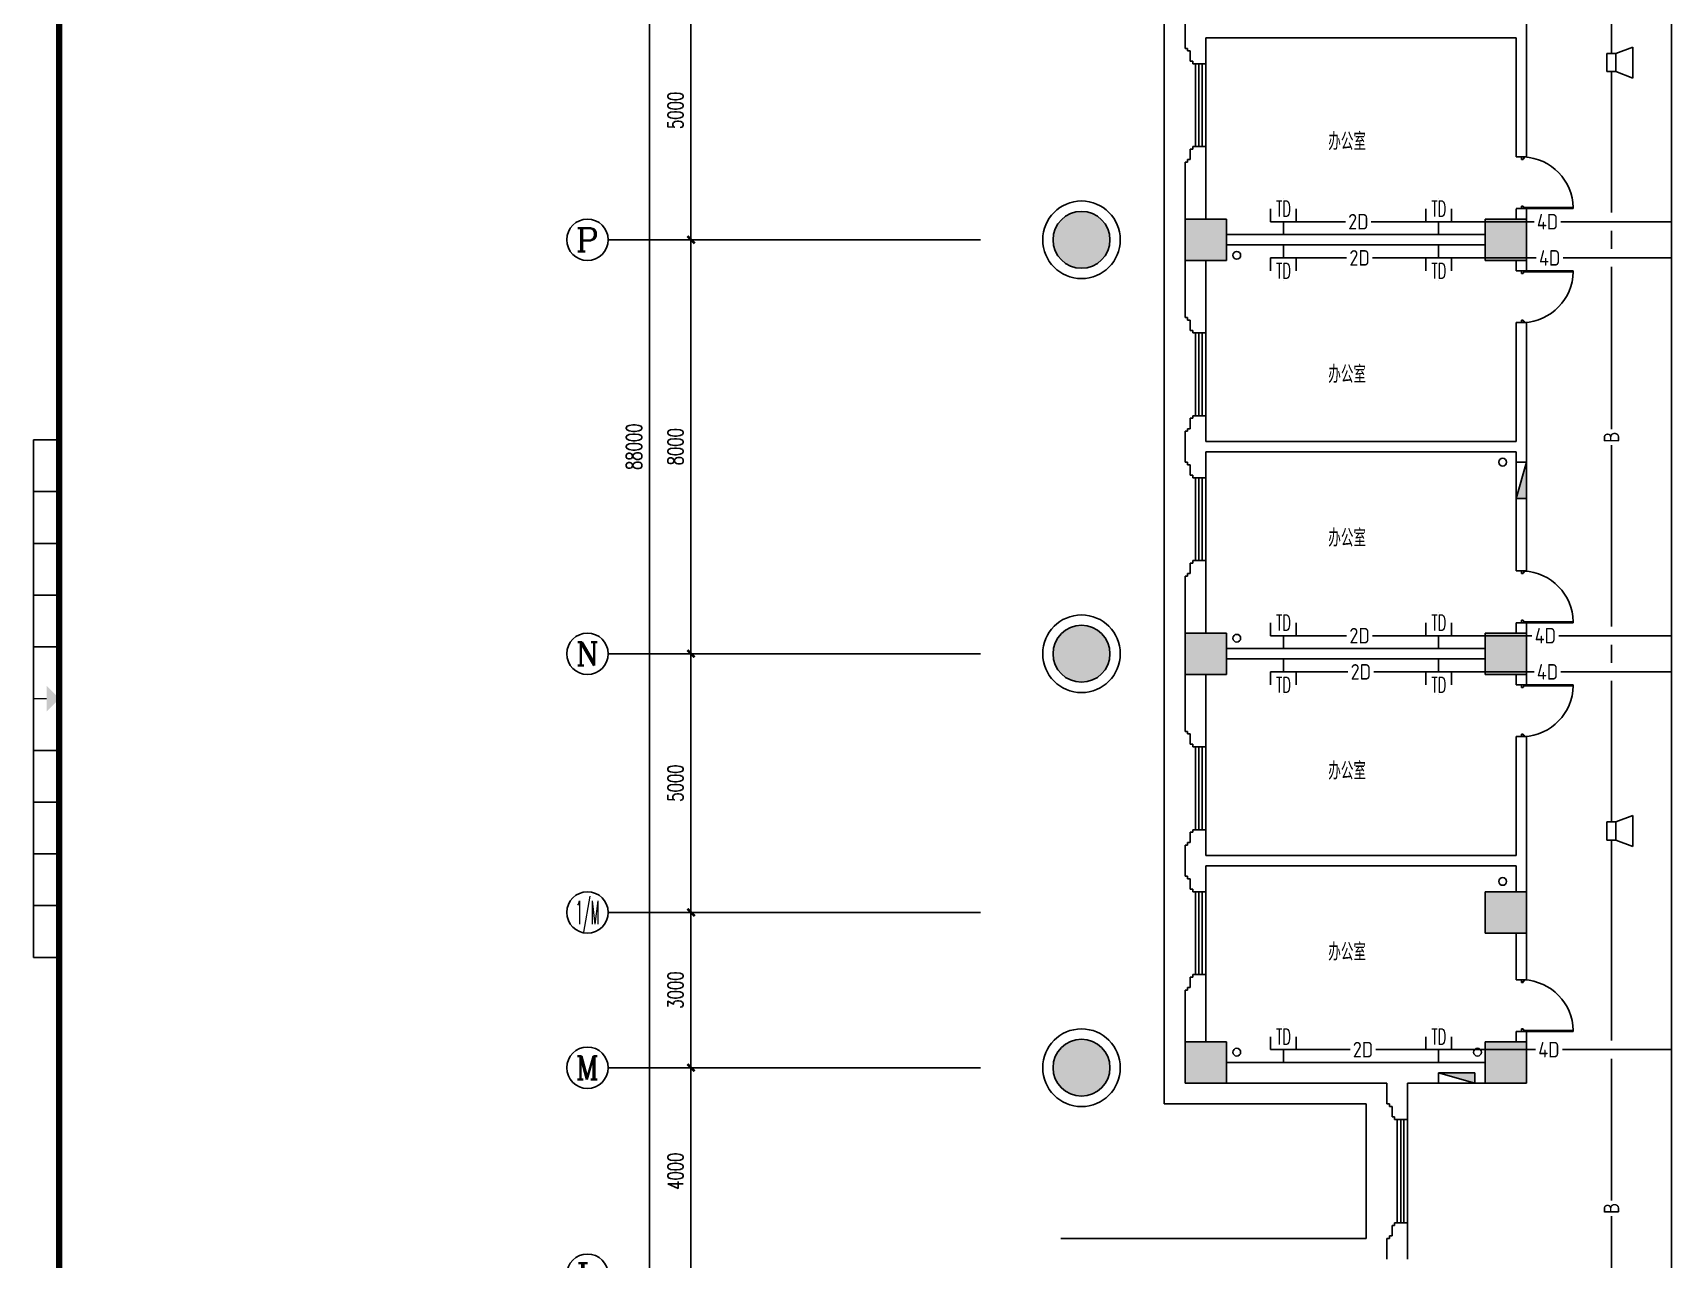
# Model space of a CAD drawing. Extents: x 190999 to 834799, y -200814 to 215286.
# Drawn here: x 751189 to 782899, y 85604 to 109304 of the extents above; entities that cross this region are included whole.
import ezdxf
from ezdxf.enums import TextEntityAlignment as Align

# ---------------------------------------------------------------- set-up
doc = ezdxf.new("R2010")
doc.units = 0
doc.header["$LTSCALE"] = 1000
doc.header["$MEASUREMENT"] = 0
for name, color, linetype in [('00-EQUIP', 3, 'Continuous'), ('00-SIG_TEXT', 7, 'Continuous'), ('00-WIRE-4', 6, 'Continuous'), ('A-墙线', 2, 'Continuous'), ('A-外包装修', 250, 'Continuous'), ('A-外窗', 145, 'Continuous'), ('A-门', 167, 'Continuous'), ('AXIS', 3, 'Continuous'), ('AXIS_TEXT', 7, 'Continuous'), ('COLUMN', 2, 'Continuous'), ('EQUIP_消火栓', 6, 'Continuous'), ('PUB_HATCH', 250, 'Continuous'), ('图框', 189, 'Continuous'), ('房间名称', 7, 'Continuous'), ('桥架', 1, 'Continuous'), ('雨水管', 3, 'Continuous')]:
    doc.layers.add(name, color=color, linetype=linetype)
doc.styles.add('-GBCBIGGBENOR', font='GBENOR.shx', dxfattribs={"bigfont": 'GBCBIG.shx'})
doc.styles.add('_COMPLEX', font='COMPLEX.shx', dxfattribs={"width": 0.5})
doc.styles.add('_TCH_AXIS', font='COMPLEX', dxfattribs={"bigfont": 'GBCBIG'})
doc.styles.add('_TCH_DIM', font='SIMPLEX', dxfattribs={"bigfont": 'GBCBIG'})
doc.styles.add('COMPLEX', font='COMPLEX')
doc.styles.add('DIM_FONT', font='SIMPLEX', dxfattribs={"width": 0.7, "bigfont": 'GBCBIG'})
doc.styles.get("Standard").update_dxf_attribs({"font": 'simhei.ttf'})
doc.dimstyles.new('DIMN', dxfattribs={"dimtxt": 300, "dimasz": 100, "dimexe": 250, "dimexo": 300, "dimgap": 150, "dimtad": 1, "dimdec": 0, "dimzin": 0, "dimdsep": 46, "dimtxsty": 'DIM_FONT', "dimblk": 'ARCHTICK', "dimcen": 0.09, "dimclrt": 7, "dimazin": 2, "dimtfac": 1, "dimtdec": 0, "dimtix": 1, "dimtmove": 2, "dimatfit": 3, "dimfxl": 0, "dimtolj": 1, "dimtzin": 0, "dimarcsym": 0})

# ---------------------------------------------------------------- blocks, each defined once
blk = doc.blocks.new('TJAD_TK_A0')
at = {"layer": '图框'}
for p, q in [((1517.5, -436.65), (1517.5, -431.65)), ((1527.5, -436.65), (1527.5, -431.65)), ((1537.5, -436.65), (1537.5, -431.65)), ((1547.5, -436.65), (1547.5, -431.65)), ((1557.5, -436.65), (1557.5, -431.65)), ((1577.5, -436.65), (1577.5, -431.65)), ((1587.5, -436.65), (1587.5, -431.65)), ((1597.5, -436.65), (1597.5, -431.65)), ((1607.5, -436.65), (1607.5, -431.65)), ((1617.5, -436.65), (1617.5, -431.65)), ((1517.5, -436.65), (1617.5, -436.65))]:
    blk.add_line(p, q, dxfattribs=at)
at = {"layer": '图框', "const_width": 1.2}
blk.add_lwpolyline([(2152, -431.7), (2152, 389.3), (998, 389.3), (998, -431.7)], close=True, dxfattribs=at)
at = {"layer": '图框', "const_width": 0.3}
blk.add_lwpolyline([(1567.5, -434.15), (1567.5, -436.65)], dxfattribs=at)
at = {"layer": '图框'}
blk.add_solid([(1570, -434.15), (1565, -434.15), (1567.5, -431.65)], dxfattribs=at)
blk = doc.blocks.new('$TwtSys$00000434')
for p, q in [((-0.5, 0.5), (-0.5, -0.5)), ((-0.5, -0.5), (0.5, 0.5)), ((0.5, 0.5), (-0.5, 0.5)), ((0.5, -0.5), (0.5, 0.5)), ((-0.5, -0.5), (0.5, -0.5))]:
    blk.add_line(p, q)
blk.add_solid([(0.5, -0.5), (0.5, 0.5), (-0.5, -0.5)])
blk = doc.blocks.new('m1000')
at = {"layer": 'A-墙线'}
for p, q in [((0, 0), (0, 200)), ((1000, 0), (1000, 200))]:
    blk.add_line(p, q, dxfattribs=at)
at = {"layer": 'A-门'}
for p, q in [((0, 1100), (0, 100)), ((0, 1100), (20, 1100)), ((20, 1100), (20, 150)), ((0, 150), (30, 150)), ((0, 100), (50, 100)), ((30, 150), (30, 130)), ((30, 130), (50, 130)), ((50, 130), (50, 100)), ((950, 130), (950, 100)), ((970, 130), (950, 130)), ((1000, 100), (950, 100)), ((970, 150), (970, 130)), ((1000, 150), (970, 150)), ((1000, 150), (1000, 100))]:
    blk.add_line(p, q, dxfattribs=at)
blk.add_arc((0, 100), 1000, 2.866, 88.854, dxfattribs=at)
blk = doc.blocks.new('_ArchTick')
at = {"const_width": 0.5}
blk.add_lwpolyline([(-0.7, -0.7), (0.7, 0.7)], dxfattribs=at)
blk = doc.blocks.new('*D587')
at = {"layer": 'AXIS', "color": 0, "lineweight": -2}
for p, q in [((764699, 89304), (763654, 89304)), ((763904, 85304), (763904, 89304)), ((764699, 85304), (763654, 85304))]:
    blk.add_line(p, q, dxfattribs=at)
at = {"layer": 'Defpoints', "color": 0}
for p in [(763904, 89304), (764999, 89304), (764999, 85304)]:
    blk.add_point(p, dxfattribs=at)
at = {"layer": 'AXIS', "color": 0, "lineweight": -2, "xscale": 100, "yscale": 100, "zscale": 100}
for p, rotation in [((763904, 89304), 90), ((763904, 85304), 270)]:
    blk.add_blockref('_ArchTick', p, dxfattribs=dict(at, rotation=rotation))
at = {"layer": 'AXIS', "color": 7, "insert": (763604, 87304), "char_height": 300, "attachment_point": 5, "rotation": 90, "style": 'DIM_FONT'}
blk.add_mtext('\\A1;4000', dxfattribs=at)
blk = doc.blocks.new('*D588')
at = {"layer": 'AXIS', "color": 0, "lineweight": -2}
for p, q in [((764699, 92304), (763654, 92304)), ((763904, 89304), (763904, 92304)), ((764699, 89304), (763654, 89304))]:
    blk.add_line(p, q, dxfattribs=at)
at = {"layer": 'Defpoints', "color": 0}
for p in [(763904, 92304), (764999, 92304), (764999, 89304)]:
    blk.add_point(p, dxfattribs=at)
at = {"layer": 'AXIS', "color": 0, "lineweight": -2, "xscale": 100, "yscale": 100, "zscale": 100}
for p, rotation in [((763904, 92304), 90), ((763904, 89304), 270)]:
    blk.add_blockref('_ArchTick', p, dxfattribs=dict(at, rotation=rotation))
at = {"layer": 'AXIS', "color": 7, "insert": (763604, 90804), "char_height": 300, "attachment_point": 5, "rotation": 90, "style": 'DIM_FONT'}
blk.add_mtext('\\A1;3000', dxfattribs=at)
blk = doc.blocks.new('*D589')
at = {"layer": 'AXIS', "color": 0, "lineweight": -2}
for p, q in [((764699, 97304), (763654, 97304)), ((763904, 92304), (763904, 97304)), ((764699, 92304), (763654, 92304))]:
    blk.add_line(p, q, dxfattribs=at)
at = {"layer": 'Defpoints', "color": 0}
for p in [(763904, 97304), (764999, 97304), (764999, 92304)]:
    blk.add_point(p, dxfattribs=at)
at = {"layer": 'AXIS', "color": 0, "lineweight": -2, "xscale": 100, "yscale": 100, "zscale": 100}
for p, rotation in [((763904, 97304), 90), ((763904, 92304), 270)]:
    blk.add_blockref('_ArchTick', p, dxfattribs=dict(at, rotation=rotation))
at = {"layer": 'AXIS', "color": 7, "insert": (763604, 94804), "char_height": 300, "attachment_point": 5, "rotation": 90, "style": 'DIM_FONT'}
blk.add_mtext('\\A1;5000', dxfattribs=at)
blk = doc.blocks.new('*D590')
at = {"layer": 'AXIS', "color": 0, "lineweight": -2}
for p, q in [((764699, 105304), (763654, 105304)), ((763904, 97304), (763904, 105304)), ((764699, 97304), (763654, 97304))]:
    blk.add_line(p, q, dxfattribs=at)
at = {"layer": 'Defpoints', "color": 0}
for p in [(763904, 105304), (764999, 105304), (764999, 97304)]:
    blk.add_point(p, dxfattribs=at)
at = {"layer": 'AXIS', "color": 0, "lineweight": -2, "xscale": 100, "yscale": 100, "zscale": 100}
for p, rotation in [((763904, 105304), 90), ((763904, 97304), 270)]:
    blk.add_blockref('_ArchTick', p, dxfattribs=dict(at, rotation=rotation))
at = {"layer": 'AXIS', "color": 7, "insert": (763604, 101304), "char_height": 300, "attachment_point": 5, "rotation": 90, "style": 'DIM_FONT'}
blk.add_mtext('\\A1;8000', dxfattribs=at)
blk = doc.blocks.new('*D591')
at = {"layer": 'AXIS', "color": 0, "lineweight": -2}
for p, q in [((764699, 110304), (763654, 110304)), ((763904, 105304), (763904, 110304)), ((764699, 105304), (763654, 105304))]:
    blk.add_line(p, q, dxfattribs=at)
at = {"layer": 'Defpoints', "color": 0}
for p in [(763904, 110304), (764999, 110304), (764999, 105304)]:
    blk.add_point(p, dxfattribs=at)
at = {"layer": 'AXIS', "color": 0, "lineweight": -2, "xscale": 100, "yscale": 100, "zscale": 100}
for p, rotation in [((763904, 110304), 90), ((763904, 105304), 270)]:
    blk.add_blockref('_ArchTick', p, dxfattribs=dict(at, rotation=rotation))
at = {"layer": 'AXIS', "color": 7, "insert": (763604, 107804), "char_height": 300, "attachment_point": 5, "rotation": 90, "style": 'DIM_FONT'}
blk.add_mtext('\\A1;5000', dxfattribs=at)
blk = doc.blocks.new('*D604')
at = {"layer": 'AXIS', "color": 0, "lineweight": -2}
for p, q in [((764699, 145304), (762854, 145304)), ((763104, 57304), (763104, 145304)), ((764699, 57304), (762854, 57304))]:
    blk.add_line(p, q, dxfattribs=at)
at = {"layer": 'Defpoints', "color": 0}
for p in [(763104, 145304), (764999, 145304), (764999, 57304)]:
    blk.add_point(p, dxfattribs=at)
at = {"layer": 'AXIS', "color": 0, "lineweight": -2, "xscale": 100, "yscale": 100, "zscale": 100}
for p, rotation in [((763104, 145304), 90), ((763104, 57304), 270)]:
    blk.add_blockref('_ArchTick', p, dxfattribs=dict(at, rotation=rotation))
at = {"layer": 'AXIS', "color": 7, "insert": (762804, 101304), "char_height": 300, "attachment_point": 5, "rotation": 90, "style": 'DIM_FONT'}
blk.add_mtext('\\A1;88000', dxfattribs=at)
blk = doc.blocks.new('_AXISO')
blk.add_circle((0, 0), 0.5)
at = {"layer": 'AXIS_TEXT', "style": 'COMPLEX', "width": 1.041667}
blk.add_attdef('A', text='', height=0.56, dxfattribs=at).set_placement((-0.25, -0.28), (0.25, -0.28), align=Align.FIT)
blk = doc.blocks.new('_LINKPT1')
at = {"color": 0}
blk.add_line((0, 0), (0, 0), dxfattribs=at)
blk = doc.blocks.new('IO37IMB6')
for p, q in [((-0.5, 0.499), (-0.5, 0.999)), ((0.5, 0.999), (0.5, 0.499)), ((0.5, 0.499), (-0.5, 0.499)), ((0, 0.5), (0, 0))]:
    blk.add_line(p, q)
at = {"xscale": 0.002, "yscale": 0.002, "zscale": 0.002}
for p in [(0, 1.384), (-0.5, 0.499), (0, 0), (0.5, 0.499)]:
    blk.add_blockref('_LINKPT1', p, dxfattribs=at)
at = {"style": '_COMPLEX', "width": 0.6, "flags": 8}
blk.add_attdef('$TEXT$', text='', height=0.6, dxfattribs=at).set_placement((0, 1), align=Align.MIDDLE_CENTER)
at = {"flags": 9}
blk.add_attdef('A', (0, 0), '', height=0.00002, dxfattribs=at)
blk = doc.blocks.new('OS28WV87')
for p, q in [((0, 0.35), (0, -0.35)), ((0, 0.35), (0.35, 0.35)), ((0.35, 0.35), (1, 0.6)), ((0.35, 0.35), (0.35, -0.35)), ((1, 0.6), (1, -0.6)), ((0.35, -0.35), (0, -0.35)), ((1, -0.6), (0.35, -0.35))]:
    blk.add_line(p, q)
at = {"xscale": 0.002, "yscale": 0.002, "zscale": 0.002}
for p in [(0, 0), (0.175, 0.35), (1, 0), (0.175, -0.35)]:
    blk.add_blockref('_LINKPT1', p, dxfattribs=at)
at = {"flags": 9}
blk.add_attdef('A', (0, 0), '', height=0.00002, dxfattribs=at)

msp = doc.modelspace()

# ---------------------------------------------------------------- hatches: boundary and pattern name
at = {"layer": 'PUB_HATCH'}
for points in [[(770898.5, 105303.7, 1), (771998.5, 105303.7, 1)], [(774248.5, 104903.7), (774248.5, 105703.7), (773448.5, 105703.7), (773448.5, 104903.7)], [(780048.5, 104903.7), (780048.5, 105703.7), (779248.5, 105703.7), (779248.5, 104903.7)], [(770898.5, 97303.7, 1), (771998.5, 97303.7, 1)], [(774248.5, 97703.7), (773448.5, 97703.7), (773448.5, 96903.7), (774248.5, 96903.7)], [(780048.5, 97703.7), (779248.5, 97703.7), (779248.5, 96903.7), (780048.5, 96903.7)], [(780048.5, 91903.7), (780048.5, 92703.7), (779248.5, 92703.7), (779248.5, 91903.7)], [(770898.5, 89303.7, 1), (771998.5, 89303.7, 1)], [(774248.5, 89803.7), (773448.5, 89803.7), (773448.5, 89003.7), (774248.5, 89003.7)], [(780048.5, 89803.7), (779248.5, 89803.7), (779248.5, 89003.7), (780048.5, 89003.7)]]:
    msp.add_hatch(color=256, dxfattribs=at).paths.add_polyline_path(points)

# ---------------------------------------------------------------- linework, layer by layer
at = {"layer": '00-WIRE-4'}
for p, q in [((781686, 108903.7), (781686, 112779.2)), ((781686, 105828.2), (781686, 108553.7)), ((776547.2, 105653.2), (775598.5, 105653.2)), ((778098.5, 105653.2), (777047.7, 105653.2)), ((778598.5, 105653.2), (780191.8, 105653.2)), ((780711.1, 105653.2), (782848.5, 105653.2)), ((781686, 105129.2), (781686, 105478.2)), ((776571, 104954.2), (775598.5, 104954.2)), ((778098.5, 104954.2), (777071.6, 104954.2)), ((778598.5, 104954.2), (780233.8, 104954.2)), ((780753, 104954.2), (782848.5, 104954.2)), ((781686, 101642.5), (781686, 104779.2)), ((781686, 97828.2), (781686, 101337.5)), ((776570.9, 97653.2), (775598.5, 97653.2)), ((778098.5, 97653.2), (777071.5, 97653.2)), ((778598.5, 97653.2), (780149.9, 97653.2)), ((780669.1, 97653.2), (782848.5, 97653.2)), ((781686, 97129.2), (781686, 97478.2)), ((776594.8, 96954.2), (775598.5, 96954.2)), ((778098.5, 96954.2), (777095.4, 96954.2)), ((778598.5, 96954.2), (780191.8, 96954.2)), ((780711.1, 96954.2), (782848.5, 96954.2)), ((781686, 94053.7), (781686, 96779.2)), ((781686, 89828.2), (781686, 93703.7)), ((776637.2, 89653.2), (775598.5, 89653.2)), ((778098.5, 89653.2), (777137.8, 89653.2)), ((778598.5, 89653.2), (780219.2, 89653.2)), ((780738.4, 89653.2), (782848.5, 89653.2)), ((781686, 86738.8), (781686, 89478.2)), ((781686, 79203.7), (781686, 86433.8))]:
    msp.add_line(p, q, dxfattribs=at)
at = {"layer": 'A-墙线'}
for p, q in [((780048.5, 109903.7), (780048.5, 106905.7)), ((773448.5, 109003.7), (773448.5, 109603.7)), ((773848.5, 108703.7), (773848.5, 109203.7)), ((779848.5, 109203.7), (773848.5, 109203.7)), ((779848.5, 109203.7), (779848.5, 106905.7)), ((773448.5, 109003.7), (773498.5, 109003.7)), ((773498.5, 109003.7), (773498.5, 108953.7)), ((773498.5, 108953.7), (773548.5, 108953.7)), ((773548.5, 108953.7), (773548.5, 108753.7)), ((773548.5, 108753.7), (773598.5, 108753.7)), ((773598.5, 108753.7), (773598.5, 108703.7)), ((773598.5, 108703.7), (773848.5, 108703.7)), ((773548.5, 107053.7), (773598.5, 107053.7)), ((773548.5, 106853.7), (773548.5, 107053.7)), ((773598.5, 107053.7), (773598.5, 107103.7)), ((773598.5, 107103.7), (773848.5, 107103.7)), ((773848.5, 105703.7), (773848.5, 107103.7)), ((773448.5, 105703.7), (773448.5, 106803.7)), ((773448.5, 106803.7), (773498.5, 106803.7)), ((773498.5, 106853.7), (773548.5, 106853.7)), ((773498.5, 106803.7), (773498.5, 106853.7)), ((779848.5, 105903.7), (779848.5, 105703.7)), ((780048.5, 105903.7), (780048.5, 105703.7)), ((779248.5, 105403.7), (774248.5, 105403.7)), ((779248.5, 105203.7), (774248.5, 105203.7)), ((773448.5, 103803.7), (773448.5, 104903.7)), ((773848.5, 103503.7), (773848.5, 104903.7)), ((779848.5, 104903.7), (779848.5, 104703.7)), ((780048.5, 104903.7), (780048.5, 104703.7)), ((773448.5, 103803.7), (773498.5, 103803.7)), ((773498.5, 103803.7), (773498.5, 103753.7)), ((773498.5, 103753.7), (773548.5, 103753.7)), ((773548.5, 103753.7), (773548.5, 103553.7)), ((779848.5, 101403.7), (779848.5, 103703.7)), ((780048.5, 98903.7), (780048.5, 103703.7)), ((773548.5, 103553.7), (773598.5, 103553.7)), ((773598.5, 103553.7), (773598.5, 103503.7)), ((773598.5, 103503.7), (773848.5, 103503.7)), ((773548.5, 101853.7), (773598.5, 101853.7)), ((773548.5, 101653.7), (773548.5, 101853.7)), ((773598.5, 101853.7), (773598.5, 101903.7)), ((773598.5, 101903.7), (773848.5, 101903.7)), ((773848.5, 101403.7), (773848.5, 101903.7)), ((773448.5, 101003.7), (773448.5, 101603.7)), ((773448.5, 101603.7), (773498.5, 101603.7)), ((773498.5, 101653.7), (773548.5, 101653.7)), ((773498.5, 101603.7), (773498.5, 101653.7)), ((779848.5, 101403.7), (773848.5, 101403.7)), ((773848.5, 100703.7), (773848.5, 101203.7)), ((779848.5, 101203.7), (773848.5, 101203.7)), ((779848.5, 101203.7), (779848.5, 98903.7)), ((773448.5, 101003.7), (773498.5, 101003.7)), ((773498.5, 101003.7), (773498.5, 100953.7)), ((773498.5, 100953.7), (773548.5, 100953.7)), ((773548.5, 100953.7), (773548.5, 100753.7)), ((773548.5, 100753.7), (773598.5, 100753.7)), ((773598.5, 100753.7), (773598.5, 100703.7)), ((773598.5, 100703.7), (773848.5, 100703.7)), ((773548.5, 99053.7), (773598.5, 99053.7)), ((773548.5, 98853.7), (773548.5, 99053.7)), ((773598.5, 99053.7), (773598.5, 99103.7)), ((773598.5, 99103.7), (773848.5, 99103.7)), ((773848.5, 97703.7), (773848.5, 99103.7)), ((773448.5, 97703.7), (773448.5, 98803.7)), ((773448.5, 98803.7), (773498.5, 98803.7)), ((773498.5, 98853.7), (773548.5, 98853.7)), ((773498.5, 98803.7), (773498.5, 98853.7)), ((779848.5, 97703.7), (779848.5, 97903.7)), ((780048.5, 97703.7), (780048.5, 97903.7)), ((779248.5, 97403.7), (774248.5, 97403.7)), ((779248.5, 97203.7), (774248.5, 97203.7)), ((773448.5, 95803.7), (773448.5, 96903.7)), ((773848.5, 95503.7), (773848.5, 96903.7)), ((779848.5, 96703.7), (779848.5, 96903.7)), ((780048.5, 96703.7), (780048.5, 96903.7)), ((773448.5, 95803.7), (773498.5, 95803.7)), ((773498.5, 95803.7), (773498.5, 95753.7)), ((773498.5, 95753.7), (773548.5, 95753.7)), ((773548.5, 95753.7), (773548.5, 95553.7)), ((773548.5, 95553.7), (773598.5, 95553.7)), ((773598.5, 95553.7), (773598.5, 95503.7)), ((773598.5, 95503.7), (773848.5, 95503.7)), ((779848.5, 93403.7), (779848.5, 95703.7)), ((780048.5, 92703.7), (780048.5, 95703.7)), ((773598.5, 93853.7), (773598.5, 93903.7)), ((773598.5, 93903.7), (773848.5, 93903.7)), ((773848.5, 93403.7), (773848.5, 93903.7)), ((773448.5, 93003.7), (773448.5, 93603.7)), ((773448.5, 93603.7), (773498.5, 93603.7)), ((773498.5, 93653.7), (773548.5, 93653.7)), ((773498.5, 93603.7), (773498.5, 93653.7)), ((773548.5, 93853.7), (773598.5, 93853.7)), ((773548.5, 93653.7), (773548.5, 93853.7)), ((779848.5, 93403.7), (773848.5, 93403.7)), ((773448.5, 93003.7), (773498.5, 93003.7)), ((773498.5, 93003.7), (773498.5, 92953.7)), ((773498.5, 92953.7), (773548.5, 92953.7)), ((773548.5, 92953.7), (773548.5, 92753.7)), ((773848.5, 92703.7), (773848.5, 93203.7)), ((779848.5, 93203.7), (773848.5, 93203.7)), ((779848.5, 92703.7), (779848.5, 93203.7)), ((773548.5, 92753.7), (773598.5, 92753.7)), ((773598.5, 92753.7), (773598.5, 92703.7)), ((773598.5, 92703.7), (773848.5, 92703.7)), ((779848.5, 91003.7), (779848.5, 91903.7)), ((780048.5, 91003.7), (780048.5, 91903.7)), ((773548.5, 91053.7), (773598.5, 91053.7)), ((773548.5, 90853.7), (773548.5, 91053.7)), ((773598.5, 91053.7), (773598.5, 91103.7)), ((773598.5, 91103.7), (773848.5, 91103.7)), ((773848.5, 89803.7), (773848.5, 91103.7)), ((773448.5, 89803.7), (773448.5, 90803.7)), ((773448.5, 90803.7), (773498.5, 90803.7)), ((773498.5, 90853.7), (773548.5, 90853.7)), ((773498.5, 90803.7), (773498.5, 90853.7)), ((779848.5, 89803.7), (779848.5, 90003.7)), ((780048.5, 89803.7), (780048.5, 90003.7)), ((779248.5, 89403.7), (774248.5, 89403.7)), ((777348.5, 89003.7), (774248.5, 89003.7)), ((777348.5, 89003.7), (777348.5, 88603.7)), ((779348.5, 89003.7), (777748.5, 89003.7)), ((777748.5, 89003.7), (777748.5, 88303.7)), ((777348.5, 88603.7), (777398.5, 88603.7)), ((777398.5, 88603.7), (777398.5, 88553.7)), ((777398.5, 88553.7), (777448.5, 88553.7)), ((777448.5, 88553.7), (777448.5, 88353.7)), ((777448.5, 88353.7), (777498.5, 88353.7)), ((777498.5, 88353.7), (777498.5, 88303.7)), ((777498.5, 88303.7), (777748.5, 88303.7)), ((777448.5, 86253.7), (777498.5, 86253.7)), ((777448.5, 86053.7), (777448.5, 86253.7)), ((777498.5, 86253.7), (777498.5, 86303.7)), ((777498.5, 86303.7), (777748.5, 86303.7)), ((777748.5, 86303.7), (777748.5, 85603.7)), ((777348.5, 86003.7), (777398.5, 86003.7)), ((777348.5, 86003.7), (777348.5, 85603.7)), ((777398.5, 86053.7), (777448.5, 86053.7)), ((777398.5, 86003.7), (777398.5, 86053.7))]:
    msp.add_line(p, q, dxfattribs=at)
at = {"layer": 'A-外包装修'}
for p, q in [((773048.5, 88603.7), (773048.5, 114003.7)), ((776948.5, 88603.7), (773048.5, 88603.7)), ((776948.5, 86003.7), (776948.5, 88603.7)), ((771048.5, 86003.7), (776948.5, 86003.7))]:
    msp.add_line(p, q, dxfattribs=at)
for centre in [(771448.5, 105303.7), (771448.5, 97303.7), (771448.5, 89303.7)]:
    msp.add_circle(centre, 750, dxfattribs=at)
at = {"layer": 'A-外窗'}
for p, q in [((773648.5, 107103.7), (773648.5, 108703.7)), ((773718.5, 107103.7), (773718.5, 108703.7)), ((773778.5, 107103.7), (773778.5, 108703.7)), ((773848.5, 107103.7), (773848.5, 108703.7)), ((773648.5, 101903.7), (773648.5, 103503.7)), ((773718.5, 101903.7), (773718.5, 103503.7)), ((773778.5, 101903.7), (773778.5, 103503.7)), ((773848.5, 101903.7), (773848.5, 103503.7)), ((773648.5, 99103.7), (773648.5, 100703.7)), ((773718.5, 99103.7), (773718.5, 100703.7)), ((773778.5, 99103.7), (773778.5, 100703.7)), ((773848.5, 99103.7), (773848.5, 100703.7)), ((773648.5, 95503.7), (773648.5, 93903.7)), ((773718.5, 95503.7), (773718.5, 93903.7)), ((773778.5, 95503.7), (773778.5, 93903.7)), ((773848.5, 95503.7), (773848.5, 93903.7)), ((773648.5, 91103.7), (773648.5, 92703.7)), ((773718.5, 91103.7), (773718.5, 92703.7)), ((773778.5, 91103.7), (773778.5, 92703.7)), ((773848.5, 91103.7), (773848.5, 92703.7)), ((777548.5, 88303.7), (777548.5, 86303.7)), ((777618.5, 88303.7), (777618.5, 86303.7)), ((777678.5, 88303.7), (777678.5, 86303.7)), ((777748.5, 88303.7), (777748.5, 86303.7))]:
    msp.add_line(p, q, dxfattribs=at)
at = {"layer": 'AXIS'}
for p, q in [((769498.5, 105303.7), (762304.1, 105303.7)), ((769498.5, 97303.7), (762304.1, 97303.7)), ((769498.5, 92303.7), (762304.1, 92303.7)), ((769498.5, 89303.7), (762304.1, 89303.7))]:
    msp.add_line(p, q, dxfattribs=at)
at = {"layer": 'COLUMN'}
for p, q in [((774248.5, 105703.7), (773448.5, 105703.7)), ((773448.5, 105703.7), (773448.5, 104903.7)), ((774248.5, 104903.7), (774248.5, 105703.7)), ((780048.5, 105703.7), (779248.5, 105703.7)), ((779248.5, 105703.7), (779248.5, 104903.7)), ((780048.5, 104903.7), (780048.5, 105703.7)), ((773448.5, 104903.7), (774248.5, 104903.7)), ((779248.5, 104903.7), (780048.5, 104903.7)), ((774248.5, 97703.7), (773448.5, 97703.7)), ((773448.5, 97703.7), (773448.5, 96903.7)), ((774248.5, 96903.7), (774248.5, 97703.7)), ((780048.5, 97703.7), (779248.5, 97703.7)), ((779248.5, 97703.7), (779248.5, 96903.7)), ((780048.5, 96903.7), (780048.5, 97703.7)), ((773448.5, 96903.7), (774248.5, 96903.7)), ((779248.5, 96903.7), (780048.5, 96903.7)), ((780048.5, 92703.7), (779248.5, 92703.7)), ((779248.5, 92703.7), (779248.5, 91903.7)), ((780048.5, 91903.7), (780048.5, 92703.7)), ((779248.5, 91903.7), (780048.5, 91903.7)), ((774248.5, 89803.7), (773448.5, 89803.7)), ((773448.5, 89803.7), (773448.5, 89003.7)), ((774248.5, 89003.7), (774248.5, 89803.7)), ((780048.5, 89803.7), (779248.5, 89803.7)), ((779248.5, 89803.7), (779248.5, 89003.7)), ((780048.5, 89003.7), (780048.5, 89803.7)), ((773448.5, 89003.7), (774248.5, 89003.7)), ((779248.5, 89003.7), (780048.5, 89003.7))]:
    msp.add_line(p, q, dxfattribs=at)
for centre, start, end in [((771448.5, 105303.7), 0, 180), ((771448.5, 105303.7), 180, 0), ((771448.5, 97303.7), 0, 180), ((771448.5, 97303.7), 180, 0), ((771448.5, 89303.7), 0, 180), ((771448.5, 89303.7), 180, 0)]:
    msp.add_arc(centre, 550, start, end, dxfattribs=at)
at = {"layer": '桥架'}
msp.add_line((782848.5, 79603.7), (782848.5, 130603.7), dxfattribs=at)
at = {"layer": '雨水管'}
for centre in [(774448.5, 105003.7), (779584.2, 101006.3), (774448.5, 97603.7), (779584.2, 92903.7), (774448.5, 89603.7), (779099, 89603.7)]:
    msp.add_circle(centre, 75, dxfattribs=at)

# ---------------------------------------------------------------- block references
at = {"layer": '00-EQUIP', "xscale": 500, "yscale": 500, "zscale": 500}
for p in [(781598.5, 108728.7), (781598.5, 93878.7)]:
    msp.add_blockref('OS28WV87', p, dxfattribs=at)
for p in [(775348.5, 105403.7), (778348.5, 105403.7), (775348.5, 97403.7), (778348.5, 97403.7), (775348.5, 89403.7), (778348.5, 89403.7)]:
    msp.add_blockref('IO37IMB6', p, dxfattribs=at).add_auto_attribs({'$TEXT$': 'TD'})
at = {"layer": '00-EQUIP'}
ref = msp.add_blockref('IO37IMB6', (775348.5, 105203.7), dxfattribs=dict(at, xscale=-500, yscale=500, zscale=500, rotation=180))
ref.add_attrib('$TEXT$', 'TD', dxfattribs={"layer": '0', "height": 300, "style": '_COMPLEX', "width": 0.6, "flags": 8}).set_placement((775348.5, 104703.7), align=Align.MIDDLE_CENTER)
ref = msp.add_blockref('IO37IMB6', (778348.5, 105203.7), dxfattribs=dict(at, xscale=-500, yscale=500, zscale=500, rotation=180))
ref.add_attrib('$TEXT$', 'TD', dxfattribs={"layer": '0', "height": 300, "style": '_COMPLEX', "width": 0.6, "flags": 8}).set_placement((778348.5, 104703.7), align=Align.MIDDLE_CENTER)
ref = msp.add_blockref('IO37IMB6', (775348.5, 97203.7), dxfattribs=dict(at, xscale=-500, yscale=500, zscale=500, rotation=180))
ref.add_attrib('$TEXT$', 'TD', dxfattribs={"layer": '0', "height": 300, "style": '_COMPLEX', "width": 0.6, "flags": 8}).set_placement((775348.5, 96703.7), align=Align.MIDDLE_CENTER)
ref = msp.add_blockref('IO37IMB6', (778348.5, 97203.7), dxfattribs=dict(at, xscale=-500, yscale=500, zscale=500, rotation=180))
ref.add_attrib('$TEXT$', 'TD', dxfattribs={"layer": '0', "height": 300, "style": '_COMPLEX', "width": 0.6, "flags": 8}).set_placement((778348.5, 96703.7), align=Align.MIDDLE_CENTER)
at = {"layer": 'A-门', "xscale": -1, "rotation": 270}
for p in [(779848.5, 105905.7), (779848.5, 97903.7), (779848.5, 90003.7)]:
    msp.add_blockref('m1000', p, dxfattribs=at)
at = {"layer": 'A-门', "rotation": 270}
for p in [(779848.5, 104703.7), (779848.5, 96701.7)]:
    msp.add_blockref('m1000', p, dxfattribs=at)
at = {"layer": 'AXIS'}
ref = msp.add_blockref('_AXISO', (761904.1, 105303.7), dxfattribs=dict(at, xscale=800, yscale=800, zscale=800))
ref.add_attrib('A', 'P', dxfattribs={"layer": 'AXIS_TEXT', "height": 452.5, "style": '_TCH_AXIS', "width": 1.235294}).set_placement((761677.8, 105077.4), (762130.4, 105077.4), align=Align.FIT)
ref = msp.add_blockref('_AXISO', (761904.1, 97303.7), dxfattribs=dict(at, xscale=800, yscale=800, zscale=800))
ref.add_attrib('A', 'N', dxfattribs={"layer": 'AXIS_TEXT', "height": 452.5, "style": '_TCH_AXIS', "width": 1.105263}).set_placement((761677.8, 97077.4), (762130.4, 97077.4), align=Align.FIT)
ref = msp.add_blockref('_AXISO', (761904.1, 92303.7), dxfattribs=dict(at, xscale=800, yscale=800, zscale=800))
ref.add_attrib('A', '1/M', dxfattribs={"layer": 'AXIS_TEXT', "height": 452.55, "style": '_TCH_AXIS', "width": 0.362069}).set_placement((761677.8, 92077.4), (762130.4, 92077.4), align=Align.FIT)
ref = msp.add_blockref('_AXISO', (761904.1, 89303.7), dxfattribs=dict(at, xscale=800, yscale=800, zscale=800))
ref.add_attrib('A', 'M', dxfattribs={"layer": 'AXIS_TEXT', "height": 452.5, "style": '_TCH_AXIS'}).set_placement((761677.8, 89077.4), (762130.4, 89077.4), align=Align.FIT)
ref = msp.add_blockref('_AXISO', (761904.1, 85303.7), dxfattribs=dict(at, xscale=800, yscale=800, zscale=800))
ref.add_attrib('A', 'L', dxfattribs={"layer": 'AXIS_TEXT', "height": 452.5, "style": '_TCH_AXIS', "width": 1.4}).set_placement((761677.8, 85077.4), (762130.4, 85077.4), align=Align.FIT)
at = {"layer": 'EQUIP_消火栓', "xscale": -700, "yscale": 200, "zscale": 700}
for p, rotation in [((779948.5, 100653.7), 90), ((778698.5, 89103.7), 180)]:
    msp.add_blockref('$TwtSys$00000434', p, dxfattribs=dict(at, rotation=rotation))
at = {"layer": '图框', "xscale": 100, "yscale": 100, "zscale": 100, "rotation": 270}
msp.add_blockref('TJAD_TK_A0', (794868.8, 253186.5), dxfattribs=at)

# ---------------------------------------------------------------- texts
at = {"layer": '00-SIG_TEXT', "style": '-GBCBIGGBENOR'}
for s, p in [('2D', (776797.5, 105653.2)), ('4D', (780451.5, 105653.2)), ('2D', (776821.3, 104954.2)), ('4D', (780493.4, 104954.2)), ('2D', (776821.2, 97653.2)), ('4D', (780409.5, 97653.2)), ('2D', (776845.1, 96954.2)), ('4D', (780451.5, 96954.2)), ('2D', (776887.5, 89653.2)), ('4D', (780478.8, 89653.2))]:
    msp.add_text(s, height=300, dxfattribs=at).set_placement(p, align=Align.MIDDLE_CENTER)
for p in [(781686, 101490), (781686, 86586.3)]:
    msp.add_text('B', height=300, rotation=90, dxfattribs=at).set_placement(p, align=Align.MIDDLE_CENTER)
at = {"layer": '房间名称', "style": '_TCH_DIM'}
for p in [(776216.1, 107035.3), (776216.1, 102535.3), (776216.1, 99372.1), (776216.1, 94872.1), (776216.1, 91372.1)]:
    msp.add_text('办公室', height=337.59, dxfattribs=at).set_placement(p)

# ---------------------------------------------------------------- dimensions: what is measured, and where the dimension line sits
at = {"layer": 'AXIS'}
for p1, p2, distance, picture, middle in [((764998.5, 57303.7), (764998.5, 145303.7), 1894.4, '*D604', (762804.1, 101303.7)), ((764998.5, 105303.7), (764998.5, 110303.7), 1094.4, '*D591', (763604.1, 107803.7)), ((764998.5, 97303.7), (764998.5, 105303.7), 1094.4, '*D590', (763604.1, 101303.7)), ((764998.5, 92303.7), (764998.5, 97303.7), 1094.4, '*D589', (763604.1, 94803.7)), ((764998.5, 89303.7), (764998.5, 92303.7), 1094.4, '*D588', (763604.1, 90803.7)), ((764998.5, 85303.7), (764998.5, 89303.7), 1094.4, '*D587', (763604.1, 87303.7))]:
    dim = msp.add_aligned_dim(p1=p1, p2=p2, distance=distance, dimstyle='DIMN', dxfattribs=at)
    dim.commit()
    dim.dimension.update_dxf_attribs({"geometry": picture, "text_midpoint": middle})

doc.saveas('drawing.dxf')
